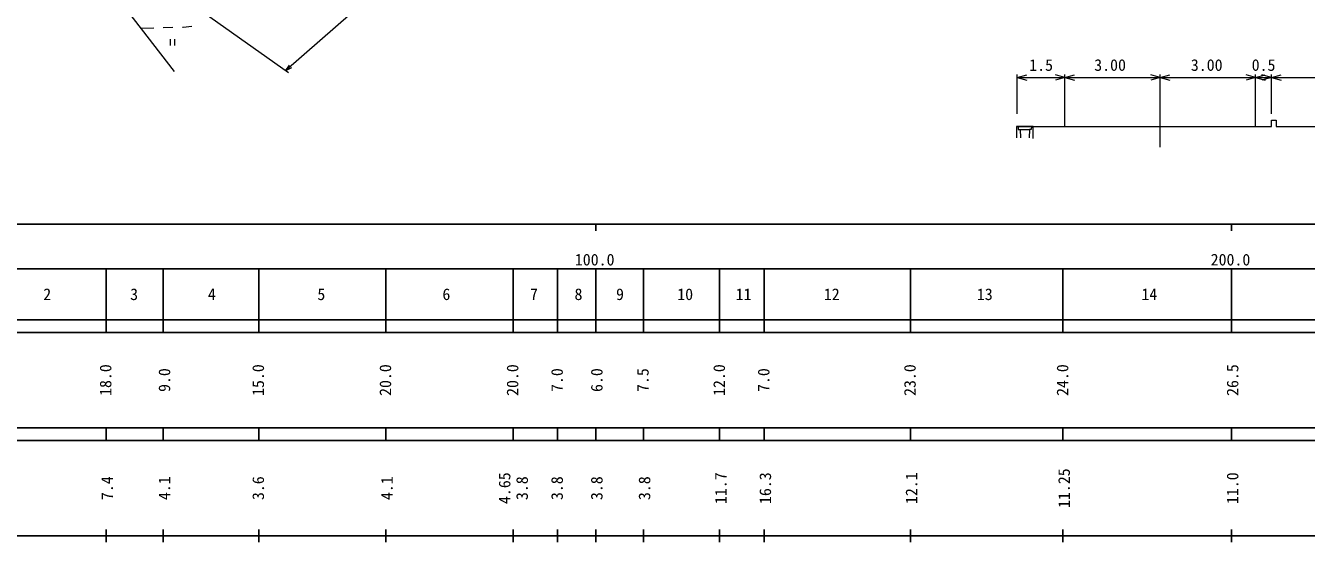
# Model space of a CAD drawing. Units: millimetres, scale not verified. Extents: x -26838254 to 31726990, y -58211578 to 380000.
# Drawn here: x 78341 to 279782, y 154187 to 236250 of the extents above; entities that cross this region are included whole.
import ezdxf
from ezdxf.enums import TextEntityAlignment as Align

# ---------------------------------------------------------------- set-up
doc = ezdxf.new("R2010")
doc.units = ezdxf.units.MM
doc.header["$LTSCALE"] = 1000
doc.linetypes.add('CHAIN', pattern=[18.5, 12, -1.5, 3.5, -1.5])
for name, color, linetype, lineweight in [('M-BGD', 7, 'Continuous', 13), ('M-BGD-HTXT', 7, 'Continuous', 13), ('M-BMK', 2, 'CHAIN', 13), ('M-STR-HTXT', 7, 'Continuous', 13), ('M-TTL-BAND', 7, 'Continuous', 25)]:
    doc.layers.add(name, color=color, linetype=linetype, lineweight=lineweight)
doc.styles.add('ＭＳ ゴシック', font='')
doc.styles.get('ＭＳ ゴシック').set_extended_font_data('MS Gothic')

msp = doc.modelspace()

# ---------------------------------------------------------------- linework, layer by layer
at = {"layer": 'M-BGD'}
for p, q in [((96497, 235861), (98497, 235909)), ((99996, 235945), (101496, 235981)), ((102995, 236017), (103112, 236020)), ((103112, 236020), (104487, 236169)), ((101065, 234142), (101065, 233142)), ((101815, 233142), (101815, 234142))]:
    msp.add_line(p, q, dxfattribs=at)
msp.add_arc((2444368, -28928956), 29282622, 93.73052, 93.73052, dxfattribs=at)
at = {"layer": 'M-BGD-HTXT'}
for p, q in [((234296, 222401), (234296, 228584)), ((234296, 228084), (235796, 228484)), ((234296, 228084), (241796, 228084)), ((234296, 228084), (235796, 227684)), ((241796, 228084), (240296, 228484)), ((241796, 228084), (240296, 227684)), ((241796, 222401), (241796, 228584)), ((241796, 228084), (243296, 228484)), ((241796, 228084), (256796, 228084)), ((241796, 228084), (243296, 227684)), ((256796, 228084), (255296, 228484)), ((256796, 228084), (255296, 227684)), ((256796, 222401), (256796, 228584)), ((256796, 228084), (258296, 228484)), ((256796, 228084), (271796, 228084)), ((256796, 228084), (258296, 227684)), ((271796, 228084), (270296, 228484)), ((271796, 228084), (270296, 227684)), ((271796, 222401), (271796, 228584)), ((271796, 228084), (273296, 228484)), ((271796, 228084), (274296, 228084)), ((271796, 228084), (273296, 227684)), ((274296, 228084), (272796, 228484)), ((274296, 228084), (272796, 227684)), ((274296, 222401), (274296, 228584)), ((274296, 228084), (275796, 228484)), ((274296, 228084), (291796, 228084)), ((274296, 228084), (275796, 227684)), ((256796, 217149), (256796, 224690)), ((241796, 220401), (241796, 222406)), ((271796, 220401), (271796, 222814)), ((236796, 220401), (234196, 220401)), ((234196, 220401), (234196, 218576)), ((234196, 220401), (234446, 220401)), ((234446, 220401), (234471, 219926)), ((234446, 220401), (236546, 220401)), ((234471, 219926), (234746, 219926)), ((234746, 219926), (234796, 218576)), ((234746, 219926), (236246, 219926)), ((236246, 219926), (236196, 218576)), ((236521, 219926), (236246, 219926)), ((236546, 220401), (236521, 219926)), ((236796, 220401), (236546, 220401)), ((236796, 220401), (274296, 220401)), ((236796, 218496), (236796, 220401)), ((275046, 220401), (291796, 220401))]:
    msp.add_line(p, q, dxfattribs=at)
msp.add_lwpolyline([(274296, 220401), (274296, 221401), (275046, 221401), (275046, 220401)], dxfattribs=at)
at = {"layer": 'M-BMK'}
msp.add_line((101766, 229044), (69123, 271280), dxfattribs=at)
at = {"layer": 'M-STR-HTXT'}
for p, q in [((144777, 251536), (119274, 229182)), ((94070, 247020), (119714, 228870)), ((119274, 229182), (119861, 230029)), ((119274, 229182), (120190, 229653))]:
    msp.add_line(p, q, dxfattribs=at)
at = {"layer": 'M-TTL-BAND'}
for p, q in [((40000, 205000), (579000, 205000)), ((168000, 205000), (168000, 204000)), ((268000, 205000), (268000, 204000)), ((68000, 198000), (579000, 198000)), ((91000, 198000), (91000, 188000)), ((100000, 198000), (100000, 188000)), ((115000, 198000), (115000, 188000)), ((135000, 198000), (135000, 188000)), ((155000, 198000), (155000, 188000)), ((162000, 198000), (162000, 188000)), ((168000, 198000), (168000, 188000)), ((175500, 198000), (175500, 188000)), ((187500, 198000), (187500, 188000)), ((194500, 198000), (194500, 188000)), ((217500, 198000), (217500, 188000)), ((241500, 198000), (241500, 188000)), ((268000, 198000), (268000, 188000)), ((40000, 190000), (579000, 190000)), ((40000, 188000), (579000, 188000)), ((40000, 173000), (579000, 173000)), ((91000, 173000), (91000, 171000)), ((100000, 173000), (100000, 171000)), ((115000, 173000), (115000, 171000)), ((135000, 173000), (135000, 171000)), ((155000, 173000), (155000, 171000)), ((162000, 173000), (162000, 171000)), ((168000, 171000), (168000, 173000)), ((175500, 173000), (175500, 171000)), ((187500, 173000), (187500, 171000)), ((194500, 173000), (194500, 171000)), ((217500, 173000), (217500, 171000)), ((241500, 173000), (241500, 171000)), ((268000, 171000), (268000, 173000)), ((40000, 171000), (579000, 171000)), ((40000, 156000), (579000, 156000)), ((91000, 157000), (91000, 155000)), ((100000, 157000), (100000, 155000)), ((115000, 157000), (115000, 155000)), ((135000, 157000), (135000, 155000)), ((155000, 157000), (155000, 155000)), ((162000, 157000), (162000, 155000)), ((168000, 155000), (168000, 157000)), ((175500, 157000), (175500, 155000)), ((187500, 157000), (187500, 155000)), ((194500, 157000), (194500, 155000)), ((217500, 157000), (217500, 155000)), ((241500, 157000), (241500, 155000)), ((268000, 155000), (268000, 157000))]:
    msp.add_line(p, q, dxfattribs=at)

# ---------------------------------------------------------------- texts
at = {"layer": 'M-BGD-HTXT', "style": 'ＭＳ ゴシック'}
for s, p in [('1.5', (238059, 228584)), ('3.00', (248909, 228584)), ('3.00', (264102, 228584)), ('0.5', (273046, 228584))]:
    msp.add_text(s, height=1833, dxfattribs=at).set_placement(p, align=Align.BOTTOM_CENTER)
at = {"layer": 'M-TTL-BAND', "style": 'ＭＳ ゴシック'}
for s, p in [('100.0', (167844, 199445)), ('200.0', (267844, 199445)), ('2', (81741, 194000)), ('3', (95408, 194000)), ('4', (107631, 194000)), ('5', (124854, 194000)), ('6', (144521, 194000)), ('7', (158300, 194000)), ('8', (165297, 194000)), ('9', (171826, 194000)), ('10', (182078, 194000)), ('11', (191262, 194000)), ('12', (205132, 194000)), ('13', (229201, 194000)), ('14', (255086, 194000))]:
    msp.add_text(s, height=1833, dxfattribs=at).set_placement(p, align=Align.MIDDLE_CENTER)
for s, p in [('18.0', (90915, 180500)), ('9.0', (100166, 180500)), ('15.0', (114916, 180500)), ('20.0', (134917, 180500)), ('20.0', (154918, 180500)), ('7.0', (161918, 180500)), ('6.0', (168165, 180500)), ('7.5', (175418, 180500)), ('12.0', (187419, 180500)), ('7.0', (194419, 180500)), ('23.0', (217419, 180500)), ('24.0', (241419, 180500)), ('26.5', (268165, 180500)), ('7.4', (91165, 163500)), ('4.1', (100166, 163500)), ('3.6', (114916, 163500)), ('4.1', (135167, 163500)), ('4.65', (153667, 163500)), ('3.8', (156418, 163500)), ('3.8', (161918, 163500)), ('3.8', (168164, 163500)), ('3.8', (175668, 163500)), ('11.7', (187669, 163500)), ('16.3', (194669, 163500)), ('12.1', (217669, 163500)), ('11.25', (241669, 163500)), ('11.0', (268164, 163500))]:
    msp.add_text(s, height=1833, rotation=90, dxfattribs=at).set_placement(p, align=Align.MIDDLE_CENTER)

doc.saveas('drawing.dxf')
